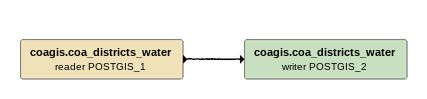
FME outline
coagis.coa_districts_water (reader POSTGIS_1)
    -> coagis.coa_districts_water (writer POSTGIS_2)
coagis.coa_districts_water (writer POSTGIS_2)
